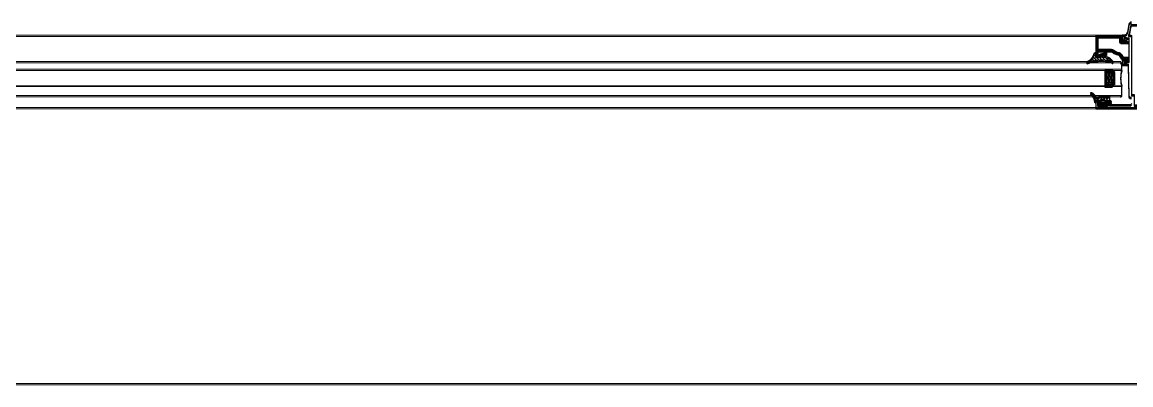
# Model space of a CAD drawing. Extents: x -3709 to 34975, y -230 to 8245.
# Drawn here: x 5537.3 to 5621.5, y 209.4 to 237 of the extents above; entities that cross this region are included whole.
import ezdxf

# ---------------------------------------------------------------- set-up
doc = ezdxf.new("R2010")
doc.units = 0
doc.layers.get('0').update_dxf_attribs({"color": 9, "lineweight": 9})
for name, color, linetype, lineweight in [('06D', 9, 'Continuous', 9), ('10', 9, 'Continuous', 9), ('15', 9, 'Continuous', 9)]:
    doc.layers.add(name, color=color, linetype=linetype, lineweight=lineweight)

# ---------------------------------------------------------------- blocks, each defined once
blk = doc.blocks.new('p-cephe-onkisim')
at = {"layer": '10', "lineweight": 25, "ltscale": 0.5}
h = blk.add_hatch(dxfattribs=at)
h.set_pattern_fill('JIS_WOOD', color=256, scale=0.1, angle=-90, style=0)
h.set_pattern_definition([(45, (204.928834, -4385.397565), (0.0499999999, -0.0499999999), [])])
edge = h.paths.add_edge_path()
edge.add_line((-581.158, 42.29), (-581.158, 42.25))
edge.add_arc((-581.188, 42.25), 0.03, -90, 0, ccw=False)
edge.add_line((-581.188, 42.22), (-581.228, 42.22))
edge.add_arc((-581.228, 42.25), 0.03, 180, 270, ccw=False)
edge.add_line((-581.258, 42.25), (-581.258, 42.27))
edge.add_arc((-581.308, 42.27), 0.05, 360, 450)
edge.add_line((-581.308, 42.32), (-581.738, 42.32))
edge.add_arc((-581.738, 42.22), 0.1, 90, 180)
edge.add_line((-581.838, 42.22), (-581.838, 42.07))
edge.add_arc((-581.788, 42.07), 0.05, 180, 270)
edge.add_line((-581.788, 42.02), (-581.736, 42.02))
edge.add_arc((-581.736, 42.09), 0.07, 270, 299.0791)
edge.add_arc((-581.158, 41.05), 1.12, 96.49079, 119.0791, ccw=False)
edge.add_arc((-581.288, 42.192), 0.03, 276.34379, 357.10321)
edge.add_arc((-581.228, 42.189), 0.03, 90, 177.10335, ccw=False)
edge.add_line((-581.228, 42.219), (-581.188, 42.219))
edge.add_arc((-581.188, 42.189), 0.03, 0, 90, ccw=False)
edge.add_line((-581.158, 42.189), (-581.158, 42.098))
edge.add_arc((-581.208, 42.098), 0.05, -87.2706, 0, ccw=False)
edge.add_arc((-581.158, 41.05), 1, 92.7294, 118.95502)
edge.add_arc((-581.739, 42.1), 0.2, 270, 298.95502, ccw=False)
edge.add_line((-581.739, 41.9), (-581.928, 41.9))
edge.add_arc((-581.928, 41.93), 0.03, 180, 270, ccw=False)
edge.add_line((-581.958, 41.93), (-581.958, 43.471))
edge.add_arc((-581.928, 43.471), 0.03, 90, 180, ccw=False)
edge.add_line((-581.928, 43.501), (-580.008, 43.501))
edge.add_arc((-580.008, 43.471), 0.03, 0, 90, ccw=False)
edge.add_line((-579.978, 43.471), (-579.978, 43.411))
edge.add_arc((-580.008, 43.411), 0.03, -90, 0, ccw=False)
edge.add_line((-580.008, 43.381), (-580.028, 43.381))
edge.add_line((-580.028, 43.381), (-580.028, 43.081))
edge.add_line((-580.028, 43.081), (-579.758, 43.081))
edge.add_line((-579.758, 43.081), (-579.737, 43.116))
edge.add_arc((-579.711, 43.101), 0.03, 60, 150, ccw=False)
edge.add_line((-579.696, 43.127), (-579.526, 43.028))
edge.add_arc((-579.544, 42.997), 0.0361, -90, 60, ccw=False)
edge.add_line((-579.544, 42.961), (-580.048, 42.961))
edge.add_arc((-580.048, 43.061), 0.1, 180, 270, ccw=False)
edge.add_line((-580.148, 43.061), (-580.148, 43.331))
edge.add_arc((-580.198, 43.331), 0.05, 0, 90)
edge.add_line((-580.198, 43.381), (-581.788, 43.381))
edge.add_arc((-581.788, 43.331), 0.05, 90, 180)
edge.add_line((-581.838, 43.331), (-581.838, 42.54))
edge.add_arc((-581.738, 42.54), 0.1, 180, 270)
edge.add_line((-581.738, 42.44), (-580.824, 42.44))
edge.add_arc((-580.824, 42.12), 0.32, 50.94156, 90, ccw=False)
edge.add_arc((-580.118, 42.99), 0.8, 230.94156, 259.67872)
edge.add_arc((-580.319, 41.888), 0.32, 35, 79.67872, ccw=False)
edge.add_line((-580.057, 42.072), (-579.949, 41.917))
edge.add_arc((-579.801, 42.021), 0.18, 215, 270)
edge.add_line((-579.801, 41.841), (-579.522, 41.841))
edge.add_arc((-579.522, 41.786), 0.0546, -60, 90, ccw=False)
edge.add_line((-579.495, 41.739), (-579.693, 41.625))
edge.add_arc((-579.708, 41.651), 0.03, 180, 300, ccw=False)
edge.add_line((-579.738, 41.651), (-579.738, 41.721))
edge.add_line((-579.738, 41.721), (-579.801, 41.721))
edge.add_arc((-579.801, 42.021), 0.3, 215, 270, ccw=False)
edge.add_line((-580.047, 41.848), (-580.15, 42.003))
edge.add_arc((-580.314, 41.888), 0.2, 35, 79.67872)
edge.add_arc((-580.113, 42.99), 0.92, 230.94156, 259.67872, ccw=False)
edge.add_arc((-580.819, 42.12), 0.201, 50.96765, 91.41415)
edge.add_line((-580.824, 42.32), (-581.128, 42.32))
edge.add_arc((-581.128, 42.29), 0.03, 90, 180)
h = blk.add_hatch(dxfattribs=at)
h.set_pattern_fill('ANSI31', color=256, scale=0.05, style=0)
h.set_pattern_definition([(315, (349.77471, -3995.19204), (-0.1122532015, -0.1122532015), [])])
h.paths.add_polyline_path([(-582.629, 41.438, -0.047973), (-582.077, 41.578, -0.086497), (-580.978, 41.575, -0.16681), (-580.75, 41.463, 0.169383), (-580.73, 41.449), (-580.717, 41.446, 0.513067), (-580.67, 41.512, 0.159858), (-581.245, 41.892, 0.178819), (-581.611, 41.91), (-581.632, 41.898, -0.124241), (-581.68, 41.886), (-581.941, 41.886, -0.414214), (-581.971, 41.916), (-581.971, 42.136, 0.414214), (-582.001, 42.166), (-582.039, 42.166, 0.356389), (-582.137, 42.087, -0.262181), (-582.651, 41.493, 0.317512), (-582.671, 41.465, 0.538595)])
h = blk.add_hatch(dxfattribs=at)
h.set_pattern_fill('ANSI31', color=256, scale=0.05, angle=180, style=0)
h.set_pattern_definition([(45, (170.36127, -3647.11892), (-0.1122532015, 0.1122532015), [])])
edge = h.paths.add_edge_path()
edge.add_arc((-582.846, 38.455), 0.795, 2.64249, 52.43502)
edge.add_arc((-582.318, 39.107), 0.0486, 74.56829, 206.97073, ccw=False)
edge.add_arc((-582.591, 38.597), 0.625, 22.6612, 62.8, ccw=False)
edge.add_arc((-581.87, 38.912), 0.162, 207.03999, 269.89731)
edge.add_line((-581.87, 38.75), (-581.789, 38.75))
edge.add_line((-581.789, 38.75), (-581.775, 38.75))
edge.add_line((-581.775, 38.75), (-581.768, 38.751))
edge.add_line((-581.768, 38.751), (-581.761, 38.752))
edge.add_line((-581.761, 38.752), (-581.753, 38.755))
edge.add_line((-581.753, 38.755), (-581.746, 38.76))
edge.add_line((-581.746, 38.76), (-581.74, 38.765))
edge.add_line((-581.74, 38.765), (-581.735, 38.771))
edge.add_line((-581.735, 38.771), (-581.731, 38.778))
edge.add_line((-581.731, 38.778), (-581.728, 38.786))
edge.add_line((-581.728, 38.786), (-581.725, 38.8))
edge.add_line((-581.725, 38.8), (-581.725, 38.876))
edge.add_line((-581.725, 38.876), (-581.725, 38.879))
edge.add_line((-581.725, 38.879), (-581.725, 38.882))
edge.add_line((-581.725, 38.882), (-581.723, 38.885))
edge.add_line((-581.723, 38.885), (-581.722, 38.888))
edge.add_line((-581.722, 38.888), (-581.72, 38.89))
edge.add_line((-581.72, 38.89), (-581.717, 38.892))
edge.add_line((-581.717, 38.892), (-581.714, 38.894))
edge.add_line((-581.714, 38.894), (-581.711, 38.895))
edge.add_line((-581.711, 38.895), (-581.705, 38.896))
edge.add_line((-581.705, 38.896), (-581.625, 38.896))
edge.add_line((-581.625, 38.896), (-581.623, 38.896))
edge.add_line((-581.623, 38.896), (-581.62, 38.895))
edge.add_line((-581.62, 38.895), (-581.617, 38.894))
edge.add_line((-581.617, 38.894), (-581.614, 38.892))
edge.add_line((-581.614, 38.892), (-581.611, 38.89))
edge.add_line((-581.611, 38.89), (-581.609, 38.888))
edge.add_line((-581.609, 38.888), (-581.608, 38.885))
edge.add_line((-581.608, 38.885), (-581.606, 38.882))
edge.add_line((-581.606, 38.882), (-581.605, 38.876))
edge.add_line((-581.605, 38.876), (-581.605, 38.8))
edge.add_line((-581.605, 38.8), (-581.605, 38.793))
edge.add_line((-581.605, 38.793), (-581.603, 38.786))
edge.add_line((-581.603, 38.786), (-581.6, 38.778))
edge.add_line((-581.6, 38.778), (-581.596, 38.771))
edge.add_line((-581.596, 38.771), (-581.591, 38.765))
edge.add_line((-581.591, 38.765), (-581.585, 38.76))
edge.add_line((-581.585, 38.76), (-581.578, 38.755))
edge.add_line((-581.578, 38.755), (-581.57, 38.752))
edge.add_line((-581.57, 38.752), (-581.555, 38.75))
edge.add_line((-581.555, 38.75), (-581.548, 38.751))
edge.add_line((-581.548, 38.751), (-581.541, 38.752))
edge.add_line((-581.541, 38.752), (-581.533, 38.755))
edge.add_line((-581.533, 38.755), (-581.526, 38.76))
edge.add_line((-581.526, 38.76), (-581.52, 38.765))
edge.add_line((-581.52, 38.765), (-581.515, 38.771))
edge.add_line((-581.515, 38.771), (-581.511, 38.778))
edge.add_line((-581.511, 38.778), (-581.508, 38.786))
edge.add_line((-581.508, 38.786), (-581.505, 38.8))
edge.add_line((-581.505, 38.8), (-581.505, 38.876))
edge.add_line((-581.505, 38.876), (-581.505, 38.879))
edge.add_line((-581.505, 38.879), (-581.505, 38.882))
edge.add_line((-581.505, 38.882), (-581.503, 38.885))
edge.add_line((-581.503, 38.885), (-581.502, 38.888))
edge.add_line((-581.502, 38.888), (-581.5, 38.89))
edge.add_line((-581.5, 38.89), (-581.497, 38.892))
edge.add_line((-581.497, 38.892), (-581.494, 38.894))
edge.add_line((-581.494, 38.894), (-581.491, 38.895))
edge.add_line((-581.491, 38.895), (-581.485, 38.896))
edge.add_line((-581.485, 38.896), (-581.405, 38.896))
edge.add_line((-581.405, 38.896), (-581.403, 38.896))
edge.add_line((-581.403, 38.896), (-581.4, 38.895))
edge.add_line((-581.4, 38.895), (-581.397, 38.894))
edge.add_line((-581.397, 38.894), (-581.394, 38.892))
edge.add_line((-581.394, 38.892), (-581.391, 38.89))
edge.add_line((-581.391, 38.89), (-581.389, 38.888))
edge.add_line((-581.389, 38.888), (-581.388, 38.885))
edge.add_line((-581.388, 38.885), (-581.386, 38.882))
edge.add_line((-581.386, 38.882), (-581.385, 38.876))
edge.add_line((-581.385, 38.876), (-581.385, 38.8))
edge.add_line((-581.385, 38.8), (-581.385, 38.793))
edge.add_line((-581.385, 38.793), (-581.383, 38.786))
edge.add_line((-581.383, 38.786), (-581.38, 38.778))
edge.add_line((-581.38, 38.778), (-581.376, 38.771))
edge.add_line((-581.376, 38.771), (-581.371, 38.765))
edge.add_line((-581.371, 38.765), (-581.365, 38.76))
edge.add_line((-581.365, 38.76), (-581.358, 38.755))
edge.add_line((-581.358, 38.755), (-581.35, 38.752))
edge.add_line((-581.35, 38.752), (-581.335, 38.75))
edge.add_line((-581.335, 38.75), (-581.328, 38.751))
edge.add_line((-581.328, 38.751), (-581.321, 38.752))
edge.add_line((-581.321, 38.752), (-581.313, 38.755))
edge.add_line((-581.313, 38.755), (-581.306, 38.76))
edge.add_line((-581.306, 38.76), (-581.3, 38.765))
edge.add_line((-581.3, 38.765), (-581.295, 38.771))
edge.add_line((-581.295, 38.771), (-581.291, 38.778))
edge.add_line((-581.291, 38.778), (-581.288, 38.786))
edge.add_line((-581.288, 38.786), (-581.285, 38.8))
edge.add_line((-581.285, 38.8), (-581.285, 38.876))
edge.add_line((-581.285, 38.876), (-581.285, 38.879))
edge.add_line((-581.285, 38.879), (-581.285, 38.882))
edge.add_line((-581.285, 38.882), (-581.283, 38.885))
edge.add_line((-581.283, 38.885), (-581.282, 38.888))
edge.add_line((-581.282, 38.888), (-581.28, 38.89))
edge.add_line((-581.28, 38.89), (-581.277, 38.892))
edge.add_line((-581.277, 38.892), (-581.274, 38.894))
edge.add_line((-581.274, 38.894), (-581.271, 38.895))
edge.add_line((-581.271, 38.895), (-581.265, 38.896))
edge.add_line((-581.265, 38.896), (-581.185, 38.896))
edge.add_line((-581.185, 38.896), (-581.183, 38.896))
edge.add_line((-581.183, 38.896), (-581.18, 38.895))
edge.add_line((-581.18, 38.895), (-581.177, 38.894))
edge.add_line((-581.177, 38.894), (-581.174, 38.892))
edge.add_line((-581.174, 38.892), (-581.171, 38.89))
edge.add_line((-581.171, 38.89), (-581.169, 38.888))
edge.add_line((-581.169, 38.888), (-581.168, 38.885))
edge.add_line((-581.168, 38.885), (-581.166, 38.882))
edge.add_line((-581.166, 38.882), (-581.165, 38.876))
edge.add_line((-581.165, 38.876), (-581.165, 38.8))
edge.add_line((-581.165, 38.8), (-581.165, 38.793))
edge.add_line((-581.165, 38.793), (-581.163, 38.786))
edge.add_line((-581.163, 38.786), (-581.16, 38.778))
edge.add_line((-581.16, 38.778), (-581.156, 38.771))
edge.add_line((-581.156, 38.771), (-581.151, 38.765))
edge.add_line((-581.151, 38.765), (-581.145, 38.76))
edge.add_line((-581.145, 38.76), (-581.138, 38.755))
edge.add_line((-581.138, 38.755), (-581.13, 38.752))
edge.add_line((-581.13, 38.752), (-581.115, 38.75))
edge.add_line((-581.115, 38.75), (-581.108, 38.751))
edge.add_line((-581.108, 38.751), (-581.101, 38.752))
edge.add_line((-581.101, 38.752), (-581.093, 38.755))
edge.add_line((-581.093, 38.755), (-581.086, 38.76))
edge.add_line((-581.086, 38.76), (-581.08, 38.765))
edge.add_line((-581.08, 38.765), (-581.075, 38.771))
edge.add_line((-581.075, 38.771), (-581.071, 38.778))
edge.add_line((-581.071, 38.778), (-581.068, 38.786))
edge.add_line((-581.068, 38.786), (-581.065, 38.8))
edge.add_line((-581.065, 38.8), (-581.065, 38.876))
edge.add_line((-581.065, 38.876), (-581.065, 38.879))
edge.add_line((-581.065, 38.879), (-581.065, 38.882))
edge.add_line((-581.065, 38.882), (-581.063, 38.885))
edge.add_line((-581.063, 38.885), (-581.062, 38.888))
edge.add_line((-581.062, 38.888), (-581.06, 38.89))
edge.add_line((-581.06, 38.89), (-581.057, 38.892))
edge.add_line((-581.057, 38.892), (-581.054, 38.894))
edge.add_line((-581.054, 38.894), (-581.051, 38.895))
edge.add_line((-581.051, 38.895), (-581.046, 38.896))
edge.add_line((-581.046, 38.896), (-580.966, 38.896))
edge.add_line((-580.966, 38.896), (-580.963, 38.896))
edge.add_line((-580.963, 38.896), (-580.96, 38.895))
edge.add_line((-580.96, 38.895), (-580.957, 38.894))
edge.add_line((-580.957, 38.894), (-580.954, 38.892))
edge.add_line((-580.954, 38.892), (-580.951, 38.89))
edge.add_line((-580.951, 38.89), (-580.949, 38.888))
edge.add_line((-580.949, 38.888), (-580.948, 38.885))
edge.add_line((-580.948, 38.885), (-580.946, 38.882))
edge.add_line((-580.946, 38.882), (-580.945, 38.876))
edge.add_line((-580.945, 38.876), (-580.945, 38.538))
edge.add_arc((-580.975, 38.538), 0.03, -90, 0, ccw=False)
edge.add_line((-580.975, 38.508), (-581.207, 38.508))
edge.add_arc((-581.207, 38.478), 0.03, 90, 180)
edge.add_line((-581.237, 38.478), (-581.237, 38.413))
edge.add_arc((-581.217, 38.413), 0.02, 180, 245.013)
edge.add_line((-581.225, 38.395), (-581.177, 38.375))
edge.add_arc((-581.192, 38.343), 0.035, -61.02724, 65.013, ccw=False)
edge.add_line((-581.175, 38.312), (-581.294, 38.249))
edge.add_arc((-581.357, 38.363), 0.13, 270, 298.97276, ccw=False)
edge.add_line((-581.357, 38.233), (-581.557, 38.233))
edge.add_arc((-581.557, 38.363), 0.13, 241.02724, 270, ccw=False)
edge.add_line((-581.62, 38.249), (-581.728, 38.307))
edge.add_arc((-581.709, 38.342), 0.04, 119.67686, 241.02724, ccw=False)
edge.add_line((-581.728, 38.376), (-581.681, 38.401))
edge.add_arc((-581.697, 38.413), 0.02, 321.89567, 360)
edge.add_line((-581.677, 38.413), (-581.677, 38.478))
edge.add_arc((-581.707, 38.478), 0.03, 0, 90)
edge.add_line((-581.707, 38.508), (-582.002, 38.508))
edge.add_line((-582.002, 38.508), (-582.002, 38.445))
edge.add_arc((-582.002, 38.495), 0.05, 183.84796, 270, ccw=False)
edge = h.paths.add_edge_path(flags=16)
edge.add_arc((-581.535, 38.396), 0.03, 180, 259.17596, ccw=False)
edge.add_line((-581.565, 38.396), (-581.565, 38.572))
edge.add_arc((-581.535, 38.572), 0.03, 90, 180, ccw=False)
edge.add_line((-581.535, 38.602), (-581.335, 38.602))
edge.add_arc((-581.335, 38.572), 0.03, 0, 90, ccw=False)
edge.add_line((-581.305, 38.572), (-581.305, 38.396))
edge.add_arc((-581.335, 38.396), 0.03, 280.82404, 360, ccw=False)
edge.add_arc((-581.435, 38.919), 0.562, 259.17596, 280.82404, ccw=False)
at = {"layer": '06D'}
for p, q in [((-244.85, 38), (-903.15, 38)), ((-244.85, 17), (-903.15, 17))]:
    blk.add_line(p, q, dxfattribs=at)
for points in [[(-735.868, 43.5), (-581.928, 43.501)], [(-735.828, 38), (-581.968, 38.001)]]:
    blk.add_lwpolyline(points, dxfattribs=at)
at = {"layer": '10', "lineweight": 25, "ltscale": 0.5}
for p, q in [((-580.003, 41.358), (-580.103, 41.458)), ((-580.003, 40.858), (-580.003, 41.358)), ((-581.296, 40.858), (-581.296, 39.658)), ((-580.726, 40.858), (-581.296, 40.858)), ((-581.226, 40.788), (-580.755, 40.788)), ((-581.226, 39.728), (-581.226, 40.788)), ((-581.181, 40.547), (-581.226, 40.573)), ((-581.181, 40.472), (-581.226, 40.446)), ((-581.154, 40.788), (-581.181, 40.772)), ((-581.181, 40.772), (-581.181, 40.697)), ((-581.116, 40.659), (-581.181, 40.697)), ((-581.181, 40.547), (-581.181, 40.472)), ((-581.051, 40.697), (-581.116, 40.659)), ((-581.051, 40.772), (-581.078, 40.788)), ((-581.051, 40.772), (-581.051, 40.697)), ((-580.986, 40.584), (-581.051, 40.547)), ((-581.051, 40.547), (-581.051, 40.472)), ((-580.986, 40.434), (-581.051, 40.472)), ((-580.922, 40.547), (-580.986, 40.584)), ((-580.922, 40.472), (-580.986, 40.434)), ((-580.895, 40.788), (-580.922, 40.772)), ((-580.922, 40.772), (-580.922, 40.697)), ((-580.857, 40.659), (-580.922, 40.697)), ((-580.922, 40.547), (-580.922, 40.472)), ((-580.792, 40.697), (-580.857, 40.659)), ((-580.792, 40.772), (-580.819, 40.788)), ((-580.792, 40.772), (-580.792, 40.697)), ((-580.727, 40.584), (-580.792, 40.547)), ((-580.792, 40.547), (-580.792, 40.472)), ((-580.727, 40.434), (-580.792, 40.472)), ((-580.755, 40.788), (-580.596, 40.629)), ((-580.662, 40.547), (-580.727, 40.584)), ((-580.662, 40.472), (-580.727, 40.434)), ((-580.526, 40.658), (-580.726, 40.858)), ((-580.662, 40.547), (-580.662, 40.472)), ((-580.596, 40.629), (-580.596, 39.887)), ((-580.526, 39.858), (-580.526, 40.658)), ((-581.296, 39.658), (-580.726, 39.658)), ((-581.181, 40.097), (-581.226, 40.123)), ((-581.181, 40.022), (-581.226, 39.996)), ((-580.755, 39.728), (-581.226, 39.728)), ((-581.116, 40.359), (-581.181, 40.322)), ((-581.181, 40.322), (-581.181, 40.247)), ((-581.116, 40.209), (-581.181, 40.247)), ((-581.181, 40.097), (-581.181, 40.022)), ((-581.116, 39.909), (-581.181, 39.872)), ((-581.181, 39.872), (-581.181, 39.797)), ((-581.116, 39.759), (-581.181, 39.797)), ((-581.051, 40.322), (-581.116, 40.359)), ((-581.051, 40.247), (-581.116, 40.209)), ((-581.051, 39.872), (-581.116, 39.909)), ((-581.051, 39.797), (-581.116, 39.759)), ((-581.051, 40.322), (-581.051, 40.247)), ((-580.986, 40.134), (-581.051, 40.097)), ((-581.051, 40.097), (-581.051, 40.022)), ((-580.986, 39.984), (-581.051, 40.022)), ((-581.051, 39.872), (-581.051, 39.797)), ((-580.922, 40.097), (-580.986, 40.134)), ((-580.922, 40.022), (-580.986, 39.984)), ((-580.857, 40.359), (-580.922, 40.322)), ((-580.922, 40.322), (-580.922, 40.247)), ((-580.857, 40.209), (-580.922, 40.247)), ((-580.922, 40.097), (-580.922, 40.022)), ((-580.857, 39.909), (-580.922, 39.872)), ((-580.922, 39.872), (-580.922, 39.797)), ((-580.857, 39.759), (-580.922, 39.797)), ((-580.792, 40.322), (-580.857, 40.359)), ((-580.792, 40.247), (-580.857, 40.209)), ((-580.792, 39.872), (-580.857, 39.909)), ((-580.792, 39.797), (-580.857, 39.759)), ((-580.792, 40.322), (-580.792, 40.247)), ((-580.727, 40.134), (-580.792, 40.097)), ((-580.792, 40.097), (-580.792, 40.022)), ((-580.727, 39.984), (-580.792, 40.022)), ((-580.792, 39.872), (-580.792, 39.797)), ((-580.596, 39.887), (-580.755, 39.728)), ((-580.662, 40.097), (-580.727, 40.134)), ((-580.662, 40.022), (-580.727, 39.984)), ((-580.726, 39.658), (-580.526, 39.858)), ((-580.597, 40.359), (-580.662, 40.322)), ((-580.662, 40.322), (-580.662, 40.247)), ((-580.597, 40.209), (-580.662, 40.247)), ((-580.662, 40.097), (-580.662, 40.022)), ((-580.597, 39.909), (-580.662, 39.872)), ((-580.662, 39.872), (-580.662, 39.821)), ((-580.596, 40.359), (-580.597, 40.359)), ((-580.596, 40.21), (-580.597, 40.209)), ((-580.596, 39.909), (-580.597, 39.909)), ((-580.003, 38.958), (-580.003, 39.658)), ((-580.003, 38.958), (-580.003, 39.658)), ((-580.003, 38.958), (-580.103, 38.858)), ((-580.003, 38.958), (-580.103, 38.858))]:
    blk.add_line(p, q, dxfattribs=at)
for points in [[(-579.278, 44.501, 0.363967), (-579.475, 44.335), (-579.578, 43.748, -0.36397), (-579.873, 43.501), (-579.968, 43.501, 0.414214), (-579.978, 43.491), (-579.978, 43.251, 0.414214), (-579.828, 43.101), (-579.788, 43.101, 0.414214), (-579.778, 43.111), (-579.778, 43.171, 0.366034), (-579.803, 43.201, -0.365977), (-579.828, 43.231), (-579.828, 43.321, -0.414214), (-579.798, 43.351), (-579.688, 43.351, -0.365977), (-579.658, 43.326, 0.365977), (-579.628, 43.301), (-579.508, 43.301, -0.414214), (-579.478, 43.271), (-579.478, 42.431), (-579.448, 42.401), (-579.478, 42.371), (-579.478, 41.531, -0.414272), (-579.508, 41.501), (-579.628, 41.501, 0.365977), (-579.658, 41.476, -0.365977), (-579.688, 41.451), (-579.798, 41.451, -0.414214), (-579.828, 41.481), (-579.828, 41.571, -0.365977), (-579.803, 41.6, 0.366034), (-579.778, 41.63), (-579.778, 41.691, 0.414214), (-579.788, 41.701), (-579.828, 41.701, 0.414214), (-579.978, 41.551), (-579.978, 41.331, 0.414214), (-579.948, 41.301), (-579.543, 41.301, -0.410036), (-579.513, 41.271), (-579.479, 38.919, 0.410036), (-579.359, 38.801), (-579.278, 38.801)], [(-579.278, 38.301, -0.414214), (-579.378, 38.201), (-580.928, 38.201), (-580.928, 38.371, -0.414214), (-580.898, 38.401), (-580.798, 38.401), (-580.798, 38.451, 0.414214), (-580.848, 38.501), (-581.158, 38.501, 0.414214), (-581.228, 38.431), (-581.228, 38.411, 0.414214), (-581.218, 38.401), (-581.118, 38.401, -0.414214), (-581.068, 38.351), (-581.068, 38.231, -0.414214), (-581.118, 38.181), (-581.788, 38.181, -0.414214), (-581.838, 38.231), (-581.838, 38.351, -0.414214), (-581.788, 38.401), (-581.688, 38.401, 0.414214), (-581.678, 38.411), (-581.678, 38.431, 0.414214), (-581.748, 38.501), (-581.968, 38.501, 0.414214), (-581.978, 38.491), (-581.978, 38.011, 0.414214), (-581.968, 38.001), (-574.53, 38.001)], [(-574.53, 38.201), (-573.408, 38.201, 0.414214), (-573.378, 38.231), (-573.378, 44.301), (-579.326, 44.301, 0.010413), (-579.328, 44.298), (-579.328, 44.201), (-579.346, 44.201), (-579.43, 43.722, -0.106114), (-579.501, 43.547, 0.602221), (-579.477, 43.501), (-579.308, 43.501, -0.414214), (-579.278, 43.471), (-579.278, 39.001), (-579.078, 39.001), (-579.078, 38.201), (-574.53, 38.201)], [(-582.051, 38.491, 0.220745), (-582.361, 39.085, -0.651907), (-582.305, 39.154, -0.176952), (-582.013, 38.838, 0.281357), (-581.87, 38.75), (-581.789, 38.75), (-581.775, 38.75), (-581.768, 38.751), (-581.761, 38.752), (-581.753, 38.755), (-581.746, 38.76), (-581.74, 38.765), (-581.735, 38.771), (-581.731, 38.778), (-581.728, 38.786), (-581.725, 38.8), (-581.725, 38.876), (-581.725, 38.879), (-581.725, 38.882), (-581.723, 38.885), (-581.722, 38.888), (-581.72, 38.89), (-581.717, 38.892), (-581.714, 38.894), (-581.711, 38.895), (-581.705, 38.896), (-581.625, 38.896), (-581.623, 38.896), (-581.62, 38.895), (-581.617, 38.894), (-581.614, 38.892), (-581.611, 38.89), (-581.609, 38.888), (-581.608, 38.885), (-581.606, 38.882), (-581.605, 38.876), (-581.605, 38.8), (-581.605, 38.793), (-581.603, 38.786), (-581.6, 38.778), (-581.596, 38.771), (-581.591, 38.765), (-581.585, 38.76), (-581.578, 38.755), (-581.57, 38.752), (-581.555, 38.75), (-581.548, 38.751), (-581.541, 38.752), (-581.533, 38.755), (-581.526, 38.76), (-581.52, 38.765), (-581.515, 38.771), (-581.511, 38.778), (-581.508, 38.786), (-581.505, 38.8), (-581.505, 38.876), (-581.505, 38.879), (-581.505, 38.882), (-581.503, 38.885), (-581.502, 38.888), (-581.5, 38.89), (-581.497, 38.892), (-581.494, 38.894), (-581.491, 38.895), (-581.485, 38.896), (-581.405, 38.896), (-581.403, 38.896), (-581.4, 38.895), (-581.397, 38.894), (-581.394, 38.892), (-581.391, 38.89), (-581.389, 38.888), (-581.388, 38.885), (-581.386, 38.882), (-581.385, 38.876), (-581.385, 38.8), (-581.385, 38.793), (-581.383, 38.786), (-581.38, 38.778), (-581.376, 38.771), (-581.371, 38.765), (-581.365, 38.76), (-581.358, 38.755), (-581.35, 38.752), (-581.335, 38.75), (-581.328, 38.751), (-581.321, 38.752), (-581.313, 38.755), (-581.306, 38.76), (-581.3, 38.765), (-581.295, 38.771), (-581.291, 38.778), (-581.288, 38.786), (-581.285, 38.8), (-581.285, 38.876), (-581.285, 38.879), (-581.285, 38.882), (-581.283, 38.885), (-581.282, 38.888), (-581.28, 38.89), (-581.277, 38.892), (-581.274, 38.894), (-581.271, 38.895), (-581.265, 38.896), (-581.185, 38.896), (-581.183, 38.896), (-581.18, 38.895), (-581.177, 38.894), (-581.174, 38.892), (-581.171, 38.89), (-581.169, 38.888), (-581.168, 38.885), (-581.166, 38.882), (-581.165, 38.876), (-581.165, 38.8), (-581.165, 38.793), (-581.163, 38.786), (-581.16, 38.778), (-581.156, 38.771), (-581.151, 38.765), (-581.145, 38.76), (-581.138, 38.755), (-581.13, 38.752), (-581.115, 38.75), (-581.108, 38.751), (-581.101, 38.752), (-581.093, 38.755), (-581.086, 38.76), (-581.08, 38.765), (-581.075, 38.771), (-581.071, 38.778), (-581.068, 38.786), (-581.065, 38.8), (-581.065, 38.876), (-581.065, 38.879), (-581.065, 38.882), (-581.063, 38.885), (-581.062, 38.888), (-581.06, 38.89), (-581.057, 38.892), (-581.054, 38.894), (-581.051, 38.895), (-581.046, 38.896), (-580.966, 38.896), (-580.963, 38.896), (-580.96, 38.895), (-580.957, 38.894), (-580.954, 38.892), (-580.951, 38.89), (-580.949, 38.888), (-580.948, 38.885), (-580.946, 38.882), (-580.945, 38.876), (-580.945, 38.538, -0.414214), (-580.975, 38.508), (-581.207, 38.508, 0.414214), (-581.237, 38.478), (-581.237, 38.413, 0.291535), (-581.225, 38.395), (-581.177, 38.375, -0.613042), (-581.175, 38.312), (-581.294, 38.249, -0.127095), (-581.357, 38.233), (-581.557, 38.233, -0.127095), (-581.62, 38.249), (-581.728, 38.307, -0.585233), (-581.728, 38.376), (-581.681, 38.401, 0.167811), (-581.677, 38.413), (-581.677, 38.478, 0.414214), (-581.707, 38.508), (-582.002, 38.508), (-582.002, 38.445, -0.394677), (-582.051, 38.491)]]:
    blk.add_lwpolyline(points, format="xyb", dxfattribs=at)
for points in [[(-581.158, 42.29), (-581.158, 42.25, -0.414214), (-581.188, 42.22), (-581.228, 42.22, -0.414214), (-581.258, 42.25), (-581.258, 42.27, 0.414214), (-581.308, 42.32), (-581.738, 42.32, 0.414214), (-581.838, 42.22), (-581.838, 42.07, 0.414214), (-581.788, 42.02), (-581.736, 42.02, 0.127567), (-581.702, 42.028, -0.09888), (-581.284, 42.162, 0.367727), (-581.258, 42.191, -0.399482), (-581.228, 42.219), (-581.188, 42.219, -0.414214), (-581.158, 42.189), (-581.158, 42.098, -0.400329), (-581.205, 42.049, 0.114933), (-581.642, 41.925, -0.127017), (-581.739, 41.9), (-581.928, 41.9, -0.414214), (-581.958, 41.93), (-581.958, 43.471, -0.414214), (-581.928, 43.501), (-580.008, 43.501, -0.414214), (-579.978, 43.471), (-579.978, 43.411, -0.414214), (-580.008, 43.381), (-580.028, 43.381), (-580.028, 43.081), (-579.758, 43.081), (-579.737, 43.116, -0.414214), (-579.696, 43.127), (-579.526, 43.028, -0.767327), (-579.544, 42.961), (-580.048, 42.961, -0.414214), (-580.148, 43.061), (-580.148, 43.331, 0.414214), (-580.198, 43.381), (-581.788, 43.381, 0.414214), (-581.838, 43.331), (-581.838, 42.54, 0.414214), (-581.738, 42.44), (-580.824, 42.44, -0.172094), (-580.622, 42.369, 0.126051), (-580.262, 42.203, -0.197455), (-580.057, 42.072), (-579.949, 41.917, 0.244698), (-579.801, 41.841), (-579.522, 41.841, -0.767327), (-579.495, 41.739), (-579.693, 41.625, -0.57735), (-579.738, 41.651), (-579.738, 41.721), (-579.801, 41.721, -0.244698), (-580.047, 41.848), (-580.15, 42.003, 0.197455), (-580.278, 42.085, -0.126051), (-580.693, 42.275, 0.178336), (-580.824, 42.32), (-581.128, 42.32, 0.414214)], [(-581.971, 41.916), (-581.971, 42.136, 0.414214), (-582.001, 42.166), (-582.039, 42.166, 0.356389), (-582.137, 42.087, -0.262181), (-582.651, 41.493, 0.316752), (-582.671, 41.465, 0.499585), (-582.632, 41.436, -0.048291), (-582.077, 41.578, -0.086497), (-580.978, 41.575, -0.16681), (-580.75, 41.463, 0.169383), (-580.73, 41.449), (-580.717, 41.446, 0.513067), (-580.67, 41.512, 0.159858), (-581.245, 41.892, 0.178819), (-581.611, 41.91), (-581.63, 41.9, -0.13005), (-581.68, 41.886), (-581.941, 41.886, -0.414214)], [(-581.541, 38.367, -0.359904), (-581.565, 38.396), (-581.565, 38.572, -0.414214), (-581.535, 38.602), (-581.335, 38.602, -0.414214), (-581.305, 38.572), (-581.305, 38.396, -0.359904), (-581.33, 38.367, -0.094739)]]:
    blk.add_lwpolyline(points, format="xyb", close=True, dxfattribs=at)
blk.add_arc((-578.069, 40.258), 2.025, 162.76707, 196.78494, dxfattribs=at)
at = {"layer": '15'}
for p, q in [((-737.702, 41.515), (-580.078, 41.515)), ((-737.792, 40.915), (-579.978, 40.915, 0)), ((-737.792, 39.672), (-579.978, 39.715, 0)), ((-737.766, 38.915), (-580.078, 38.915, 0))]:
    blk.add_line(p, q, dxfattribs=at)
blk = doc.blocks.new('p-cephe-onkisim-toplam')
blk.add_blockref('p-cephe-onkisim', (0, 0))

msp = doc.modelspace()

# ---------------------------------------------------------------- block references
for p in [(6200.838, 192.5), (6200.838, 192.401)]:
    msp.add_blockref('p-cephe-onkisim-toplam', p)

doc.saveas('drawing.dxf')
